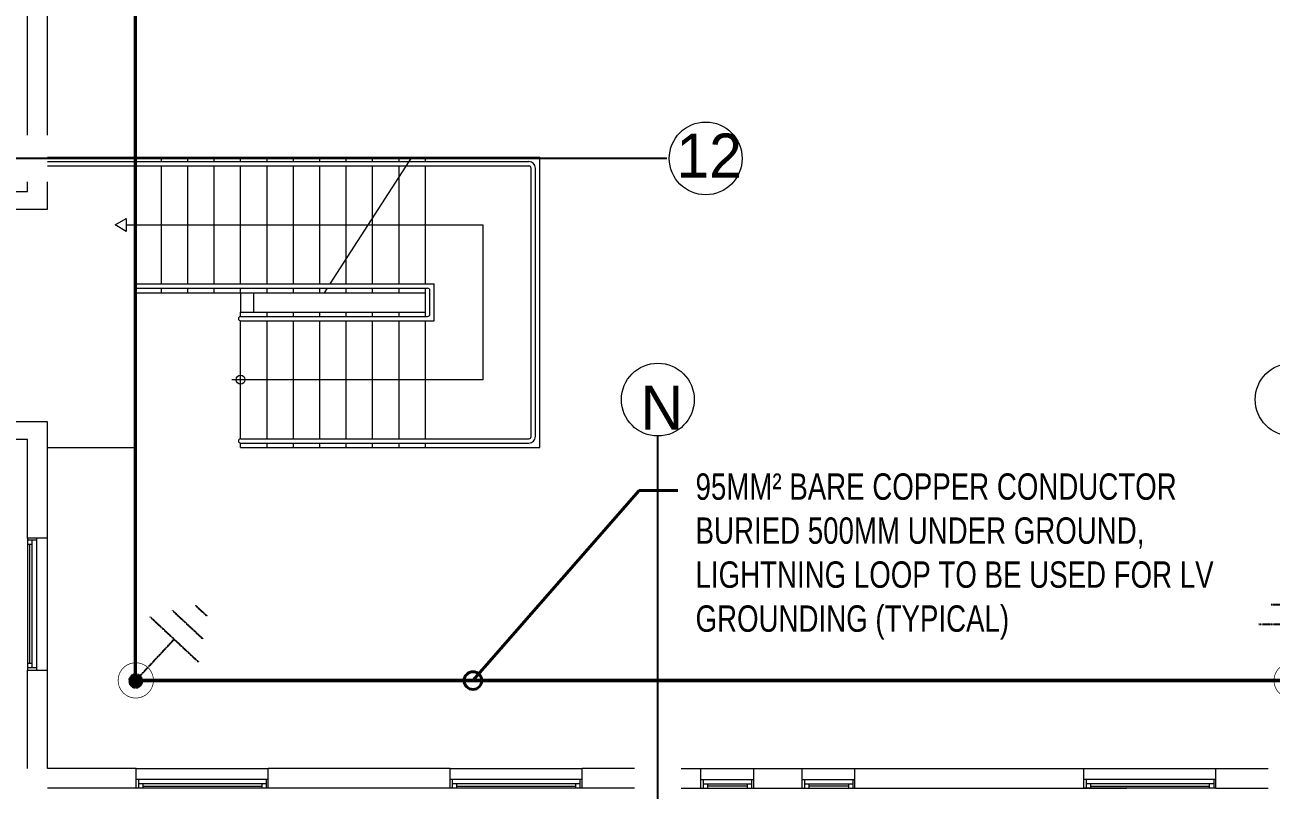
# Model space of a CAD drawing. Header units: metres. Extents: x -18745 to 220762, y -1579758 to -1356048.
# Drawn here: x 173723 to 187880, y -1455218 to -1446520 of the extents above; entities that cross this region are included whole.
import ezdxf
from ezdxf import colors
from ezdxf.entities.mleader import LeaderData, LeaderLine
from ezdxf.math import Vec2, Vec3

# ---------------------------------------------------------------- set-up
doc = ezdxf.new("R2010")
doc.units = ezdxf.units.M
for name, pattern in [('DASHDOTX2', [50.8, 25.4, -12.7, 0, -12.7]), ('DASHED2', [0.375, 0.25, -0.125]), ('PHANTOMX2', [5, 2.5, -0.5, 0.5, -0.5, 0.5, -0.5])]:
    doc.linetypes.add(name, pattern=pattern)
doc.layers.get('0').update_dxf_attribs({"lineweight": 0})
doc.layers.add('0E-PW-GRD', color=6, linetype='Continuous')
doc.layers.add('A-100 - Copy$0$axes', color=8, linetype='Continuous')
for name, color, linetype, lineweight in [('A-100 - Copy$0$Aluminum', 8, 'Continuous', 0), ('A-100 - Copy$0$AxisBalloons_2', 8, 'Continuous', 0), ('A-100 - Copy$0$Proj', 8, 'Continuous', 0), ('A-100 - Copy$0$TEXT', 8, 'Continuous', 0), ('A-100 - Copy$0$Tiles', 8, 'Continuous', 0), ('A-100 - Copy$0$Walls', 8, 'Continuous', 0), ('E-GRND', 94, 'DASHED2', 40)]:
    doc.layers.add(name, color=color, linetype=linetype, lineweight=lineweight)
doc.styles.add('A-100 - Copy$0$Standard', font='GOTHIC.TTF')
doc.styles.add('ROMANS', font='romans.shx', dxfattribs={"width": 0.85})

# ---------------------------------------------------------------- blocks, each defined once
blk = doc.blocks.new('GROUND-ROD1')
at = {"layer": 'E-GRND', "linetype": 'ByBlock', "lineweight": -2}
h = blk.add_hatch(color=256, dxfattribs=at)
edge = h.paths.add_edge_path(flags=0)
edge.add_arc((-6, 4), 76.2, 0, 180)
edge.add_arc((-6, 4), 76.2, 180, 360)
for p, q in [((-650, -373), (-650, 373)), ((-876, -237), (-876, 237)), ((-1097, -92), (-1097, 95)), ((-2, 0), (-650, 0))]:
    blk.add_line(p, q, dxfattribs=at)
at = {"layer": 'E-GRND', "const_width": 8}
blk.add_lwpolyline([(111, -159, -2.025962), (111, 159, -0.493593), (111, -159, 0.493593)], format="xyb", dxfattribs=at)
at = {"layer": 'E-GRND', "linetype": 'ByBlock', "lineweight": -2}
for start, end in [(360, 180), (180, 360)]:
    blk.add_arc((-6, 4), 76.2, start, end, dxfattribs=at)
blk = doc.blocks.new('_Origin')
at = {"color": 0, "linetype": 'ByBlock', "lineweight": -2}
blk.add_line((0, 0), (-1, 0), dxfattribs=at)
blk.add_circle((0, 0), 0.5, dxfattribs=at)
blk = doc.blocks.new('A-100 - Copy')
at = {"layer": 'A-100 - Copy$0$Aluminum'}
for p, q in [((173753.3, -1452352.7), (173753.3, -1453852.7)), ((173853.3, -1452377.7), (173753.3, -1452377.7)), ((173803.3, -1452427.7), (173753.3, -1452427.7)), ((173778.3, -1453777.7), (173778.3, -1452427.7)), ((173803.3, -1452377.7), (173803.3, -1453827.7)), ((173853.3, -1452352.7), (173853.3, -1453852.7)), ((173803.3, -1453777.7), (173753.3, -1453777.7)), ((173853.3, -1453827.7), (173753.3, -1453827.7)), ((176487.8, -1455097.7, 0), (174987.8, -1455097.7, 0)), ((175012.8, -1455097.7, 0), (175012.8, -1455197.7, 0)), ((176462.8, -1455097.7, -4.7), (176462.8, -1455197.7, -4.7)), ((180052.9, -1455097.7, 0), (178552.9, -1455097.7, 0)), ((178577.9, -1455097.7, 0), (178577.9, -1455197.7, 0)), ((180027.9, -1455097.7, -4.7), (180027.9, -1455197.7, -4.7)), ((181402.9, -1455097.7, 0), (182002.9, -1455097.7, 0)), ((181427.9, -1455097.7, 0), (181427.9, -1455197.7, 0)), ((181977.9, -1455097.7, 0), (181977.9, -1455197.7, 0)), ((182552.9, -1455097.7, 0), (183152.9, -1455097.7, 0)), ((182577.9, -1455097.7, 0), (182577.9, -1455197.7, 0)), ((183127.9, -1455097.7, 0), (183127.9, -1455197.7, 0)), ((187252.9, -1455097.7, 0), (185752.9, -1455097.7, 0)), ((185777.9, -1455097.7, 0), (185777.9, -1455197.7, 0)), ((187227.9, -1455097.7, -4.7), (187227.9, -1455197.7, -4.7)), ((176487.8, -1455197.7, 0), (174987.8, -1455197.7, 0)), ((176462.8, -1455147.7, 0), (175012.8, -1455147.7, 0)), ((175062.8, -1455147.7, 0), (175062.8, -1455197.7, 0)), ((175062.8, -1455172.7, 0), (176412.8, -1455172.7, 0)), ((176412.8, -1455147.7, -4.7), (176412.8, -1455197.7, -4.7)), ((180052.9, -1455197.7, 0), (178552.9, -1455197.7, 0)), ((180027.9, -1455147.7, 0), (178577.9, -1455147.7, 0)), ((178627.9, -1455147.7, 0), (178627.9, -1455197.7, 0)), ((178627.9, -1455172.7, 0), (179977.9, -1455172.7, 0)), ((179977.9, -1455147.7, -4.7), (179977.9, -1455197.7, -4.7)), ((181402.9, -1455197.7, 0), (182002.9, -1455197.7, 0)), ((181427.9, -1455147.7, 0), (181977.9, -1455147.7, 0)), ((181477.9, -1455147.7, 0), (181477.9, -1455197.7, 0)), ((181927.9, -1455172.7, 0), (181477.9, -1455172.7, 0)), ((181927.9, -1455147.7, 0), (181927.9, -1455197.7, 0)), ((182552.9, -1455197.7, 0), (183152.9, -1455197.7, 0)), ((182577.9, -1455147.7, 0), (183127.9, -1455147.7, 0)), ((182627.9, -1455147.7, 0), (182627.9, -1455197.7, 0)), ((183077.9, -1455172.7, 0), (182627.9, -1455172.7, 0)), ((183077.9, -1455147.7, 0), (183077.9, -1455197.7, 0)), ((184742.9, -1455197.7, -4.7), (186242.9, -1455197.7, -4.7)), ((187252.9, -1455197.7, 0), (185752.9, -1455197.7, 0)), ((187227.9, -1455147.7, 0), (185777.9, -1455147.7, 0)), ((185827.9, -1455147.7, 0), (185827.9, -1455197.7, 0)), ((185827.9, -1455172.7, 0), (187177.9, -1455172.7, 0)), ((187177.9, -1455147.7, -4.7), (187177.9, -1455197.7, -4.7))]:
    blk.add_line(p, q, dxfattribs=at)
at = {"layer": 'A-100 - Copy$0$axes'}
for p, q in [((181015.3, -1448037.7, 2.4), (83877.8, -1448037.7, 2.4)), ((180913.3, -1477297.4, 0), (180913.3, -1451192.7, 0))]:
    blk.add_line(p, q, dxfattribs=at)
at = {"layer": 'A-100 - Copy$0$AxisBalloons_2'}
for centre in [(181457.2, -1448037.7, 0), (180913.3, -1450778.8, 0), (188113.3, -1450778.8, 0)]:
    blk.add_circle(centre, 413.9, dxfattribs=at)
at = {"layer": 'A-100 - Copy$0$Proj'}
for p, q in [((173978.3, -1448023.8, 0), (178122.5, -1448023.8, 0)), ((174973.3, -1448073.8, 0), (174973.3, -1448023.8, 0)), ((175273.3, -1448073.8, 0), (175273.3, -1448023.8, 0)), ((175573.3, -1448073.8, 0), (175573.3, -1448023.8, 0)), ((175873.3, -1448073.8, 0), (175873.3, -1448023.8, 0)), ((176173.3, -1448073.8, 0), (176173.3, -1448023.8, 0)), ((176473.3, -1448073.8, 0), (176473.3, -1448023.8, 0)), ((176773.3, -1448073.8, 0), (176773.3, -1448023.8, 0)), ((177073.3, -1448073.8, 0), (177073.3, -1448023.8, 0)), ((177373.3, -1448073.8, 0), (177373.3, -1448023.8, 0)), ((178090.2, -1448073.8, 0), (178122.5, -1448023.8, 0)), ((178122.5, -1448023.8, 0), (179573.3, -1448023.8, 0)), ((178273.3, -1448073.8, 0), (178273.3, -1448023.8, 0)), ((179573.3, -1451323.8, 0), (179573.3, -1448023.8, 0)), ((173978.3, -1448073.8, 0), (178090.2, -1448073.8, 0)), ((173978.3, -1448123.8, 0), (178057.9, -1448123.8, 0)), ((174973.3, -1449563.8, 0), (174973.3, -1448123.8, 0)), ((175273.3, -1449463.8, 0), (175273.3, -1448123.8, 0)), ((175573.3, -1449463.8, 0), (175573.3, -1448123.8, 0)), ((175873.3, -1449463.8, 0), (175873.3, -1448123.8, 0)), ((176173.3, -1449463.8, 0), (176173.3, -1448123.8, 0)), ((176473.3, -1449463.8, 0), (176473.3, -1448123.8, 0)), ((176773.3, -1449463.8, 0), (176773.3, -1448123.8, 0)), ((177073.3, -1449463.8, 0), (177073.3, -1448123.8, 0)), ((177192.1, -1449463.8, 0), (178090.2, -1448073.8, 0)), ((177373.3, -1449463.8, 0), (177373.3, -1448123.8, 0)), ((178057.9, -1448123.8, 0), (179448.3, -1448123.8, 0)), ((178090.2, -1448073.8, 0), (179448.3, -1448073.8, 0)), ((178273.3, -1449463.8, 0), (178273.3, -1448123.8, 0)), ((179473.3, -1451198.8, 0), (179473.3, -1448148.8, 0)), ((179523.3, -1451198.8, 0), (179523.3, -1448148.8, 0)), ((177973.3, -1449463.8, 0), (177973.3, -1448254.8, 0)), ((177673.3, -1449463.8, 0), (177673.3, -1448719.1, 0)), ((174973.3, -1449463.8, 0), (177192.1, -1449463.8, 0)), ((177192.1, -1449463.8, 0), (178373.3, -1449463.8, 0)), ((178373.3, -1449883.8, 0), (178373.3, -1449463.8, 0)), ((174973.3, -1449513.8, 0), (177159.8, -1449513.8, 0)), ((174973.3, -1451323.8, 0), (174973.3, -1449513.8, 0)), ((174973.3, -1449563.8, 0), (178273.3, -1449563.8, 0)), ((175273.3, -1449563.8, 0), (175273.3, -1449513.8, 0)), ((175573.3, -1449563.8, 0), (175573.3, -1449513.8, 0)), ((175873.3, -1449563.8, 0), (175873.3, -1449513.8, 0)), ((176173.3, -1449563.8, 0), (176173.3, -1449513.8, 0)), ((176473.3, -1449563.8, 0), (176473.3, -1449513.8, 0)), ((176773.3, -1449563.8, 0), (176773.3, -1449513.8, 0)), ((177073.3, -1449563.8, 0), (177073.3, -1449513.8, 0)), ((177127.5, -1449563.8, 0), (177159.8, -1449513.8, 0)), ((177159.8, -1449513.8, 0), (178298.3, -1449513.8, 0)), ((177373.3, -1449563.8, 0), (177373.3, -1449513.8, 0)), ((177673.3, -1449563.8, 0), (177673.3, -1449513.8, 0)), ((177973.3, -1449563.8, 0), (177973.3, -1449513.8, 0)), ((178273.3, -1449833.8, 0), (178273.3, -1449513.8, 0)), ((178323.3, -1449808.8, 0), (178323.3, -1449538.8, 0)), ((176173.3, -1449833.8, 0), (176173.3, -1449783.8, 0)), ((176173.3, -1449783.8, 0), (178273.3, -1449783.8, 0)), ((176173.3, -1449833.8, 0), (178298.3, -1449833.8, 0)), ((176173.3, -1451223.8, 0), (176173.3, -1449883.8, 0)), ((176173.3, -1449883.8, 0), (178373.3, -1449883.8, 0)), ((176473.3, -1449833.8, 0), (176473.3, -1449783.8, 0)), ((176473.3, -1451223.8, 0), (176473.3, -1449883.8, 0)), ((176773.3, -1449833.8, 0), (176773.3, -1449783.8, 0)), ((176773.3, -1451223.8, 0), (176773.3, -1449883.8, 0)), ((177073.3, -1449833.8, 0), (177073.3, -1449783.8, 0)), ((177073.3, -1451223.8, 0), (177073.3, -1449883.8, 0)), ((177373.3, -1449833.8, 0), (177373.3, -1449783.8, 0)), ((177373.3, -1451223.8, 0), (177373.3, -1449883.8, 0)), ((177673.3, -1449833.8, 0), (177673.3, -1449783.8, 0)), ((177673.3, -1451223.8, 0), (177673.3, -1449883.8, 0)), ((177973.3, -1449833.8, 0), (177973.3, -1449783.8, 0)), ((177973.3, -1451223.8, 0), (177973.3, -1449883.8, 0)), ((178273.3, -1451223.8, 0), (178273.3, -1449883.8, 0)), ((176173.3, -1451223.8, 0), (179448.3, -1451223.8, 0)), ((176173.3, -1451273.8, 0), (179448.3, -1451273.8, 0)), ((176173.3, -1451323.8, 0), (176173.3, -1451273.8, 0)), ((176473.3, -1451323.8, 0), (176473.3, -1451273.8, 0)), ((176773.3, -1451323.8, 0), (176773.3, -1451273.8, 0)), ((177073.3, -1451323.8, 0), (177073.3, -1451273.8, 0)), ((177373.3, -1451323.8, 0), (177373.3, -1451273.8, 0)), ((177673.3, -1451323.8, 0), (177673.3, -1451273.8, 0)), ((177973.3, -1451323.8, 0), (177973.3, -1451273.8, 0)), ((178273.3, -1451323.8, 0), (178273.3, -1451273.8, 0)), ((173978.3, -1453852.7), (173978.3, -1452352.7)), ((174987.8, -1454972.7, 0), (176487.8, -1454972.7, 0)), ((178552.9, -1454972.7, 0), (180052.9, -1454972.7, 0)), ((181402.9, -1454972.7, 0), (182002.9, -1454972.7, 0)), ((182552.9, -1454972.7, 0), (183152.9, -1454972.7, 0)), ((185752.9, -1454972.7, 0), (187252.9, -1454972.7, 0))]:
    blk.add_line(p, q, dxfattribs=at)
for points, elevation in [([(177673.3, -1448073.8), (177673.3, -1448023.8)], 0), ([(177973.3, -1448073.8), (177973.3, -1448023.8)], 0), ([(177673.3, -1448719.1), (177673.3, -1448123.8)], 0), ([(177973.3, -1448254.8), (177973.3, -1448123.8)], 0), ([(174747.3, -1448793.8), (174873.3, -1448721), (174873.3, -1448866.5), (174747.3, -1448793.8)], 0), ([(174873.3, -1448793.8), (178923.3, -1448793.8), (178923.3, -1450553), (176073.3, -1450553)], 0), ([(176173.3, -1449563.8), (176173.3, -1449783.8)], 2.4)]:
    blk.add_lwpolyline(points, dxfattribs=dict(at, elevation=elevation))
for points in [[(173978.3, -1451323.8), (174973.3, -1451323.8)], [(176173.3, -1451323.8), (179573.3, -1451323.8)]]:
    blk.add_lwpolyline(points, dxfattribs=at)
blk.add_circle((176173.3, -1450553, 0), 50, dxfattribs=at)
for centre, radius, start, end in [((179448.3, -1448148.8, 0), 75, 0, 90), ((179448.3, -1448148.8, 0), 25, 0, 90), ((178298.3, -1449538.8, 0), 25, 0, 90), ((176173.3, -1449858.8, 0), 25, 90, 270), ((178298.3, -1449808.8, 0), 25, 270, 0), ((176173.3, -1451248.8, 0), 25, 90, 270), ((179448.3, -1451198.8, 0), 75, 270, 0), ((179448.3, -1451198.8, 0), 25, 270, 0)]:
    blk.add_arc(centre, radius, start, end, dxfattribs=at)
at = {"layer": 'A-100 - Copy$0$Tiles', "elevation": 2.4}
blk.add_lwpolyline([(176323.3, -1449783.8), (176323.3, -1449563.8)], dxfattribs=at)
at = {"layer": 'A-100 - Copy$0$Walls'}
for p, q in [((173753.3, -1447772.7, 0), (173753.3, -1446412.7, 0)), ((173978.3, -1447772.7, 0), (173978.3, -1446412.7, 0)), ((173753.3, -1448412.7, 0), (173753.3, -1448302.7, 0)), ((173978.3, -1448612.7, 0), (173978.3, -1448302.7, 0)), ((173548.3, -1448412.7, 2200), (173753.3, -1448412.7, 2200)), ((172933.3, -1448612.7, 0), (173978.3, -1448612.7, 0)), ((173978.3, -1451032.7), (172863.3, -1451032.7, 0)), ((173978.3, -1452352.7), (173978.3, -1451032.7)), ((173753.3, -1451232.7), (171075.6, -1451232.7, 0)), ((173753.3, -1452352.7), (173753.3, -1451232.7)), ((173978.3, -1452352.7), (173753.3, -1452352.7)), ((173753.3, -1454972.7), (173753.3, -1453852.7)), ((173753.3, -1453852.7), (173978.3, -1453852.7)), ((173978.3, -1454972.7), (173978.3, -1453852.7)), ((174987.8, -1454972.7, 0), (173978.3, -1454972.7, 0)), ((174987.8, -1455197.7, 0), (174987.8, -1454972.7, 0)), ((178552.9, -1454972.7, 0), (176487.8, -1454972.7, 0)), ((176487.8, -1455197.7, 0), (176487.8, -1454972.7, 0)), ((178552.9, -1455197.7, 0), (178552.9, -1454972.7, 0)), ((180648.3, -1454972.7, 0), (180052.9, -1454972.7, 0)), ((180052.9, -1455197.7, 0), (180052.9, -1454972.7, 0)), ((181178.3, -1454972.7, 0), (181402.9, -1454972.7, 0)), ((181402.9, -1455197.7, 0), (181402.9, -1454972.7, 0)), ((182002.9, -1454972.7, 0), (182552.9, -1454972.7, 0)), ((182002.9, -1455197.7, 0), (182002.9, -1454972.7, 0)), ((182552.9, -1455197.7, 0), (182552.9, -1454972.7, 0)), ((183152.9, -1454972.7, 0), (185752.9, -1454972.7, 0)), ((183152.9, -1455197.7, 0), (183152.9, -1454972.7, 0)), ((185752.9, -1455197.7, 0), (185752.9, -1454972.7, 0)), ((187252.9, -1454972.7, 0), (187848.3, -1454972.7, 0)), ((187252.9, -1455197.7, 0), (187252.9, -1454972.7, 0)), ((174987.8, -1455197.7, 0), (173978.3, -1455197.7, 0)), ((178552.9, -1455197.7, 0), (176487.8, -1455197.7, 0)), ((180648.3, -1455197.7, 0), (180052.9, -1455197.7, 0)), ((181178.3, -1455197.7, 0), (181402.9, -1455197.7, 0)), ((182002.9, -1455197.7, 0), (182552.9, -1455197.7, 0)), ((183152.9, -1455197.7, 0), (185752.9, -1455197.7, 0)), ((187252.9, -1455197.7, 0), (187848.3, -1455197.7, 0))]:
    blk.add_line(p, q, dxfattribs=at)
at = {"layer": 'A-100 - Copy$0$TEXT', "char_height": 500, "attachment_point": 1, "style": 'A-100 - Copy$0$Standard'}
for s, width, insert in [('12', 1.122, (181124.3, -1447754.9, 0)), ('N', 500, (180717.7, -1450620.9, 0))]:
    blk.add_mtext_dynamic_manual_height_columns(s, width=width, gutter_width=1, heights=[0], dxfattribs=dict(at, insert=insert))

msp = doc.modelspace()

# ---------------------------------------------------------------- linework, layer by layer
at = {"layer": '0E-PW-GRD', "linetype": 'DASHDOTX2', "ltscale": 10, "const_width": 40, "elevation": 0}
msp.add_lwpolyline([(145625.6, -1394572.7), (167779.4, -1394572.7), (167779.4, -1395822.7), (174978.3, -1395822.7), (174978.3, -1403237.7), (176258.3, -1403237.7), (176258.3, -1434902.7), (174978.3, -1434902.7), (174978.3, -1448023.8), (174978.3, -1453972.7), (210878.3, -1453972.7), (210878.3, -1470902.7), (174978.3, -1470902.7), (174978.3, -1477822.7), (158048.3, -1477822.7)], dxfattribs=at)

# ---------------------------------------------------------------- block references
at = {"layer": '0E-PW-GRD', "color": 141, "linetype": 'PHANTOMX2'}
for p, rotation in [((174975.1, -1453978.9, 0), 226.9635061187439), ((188113.3, -1453983.1, 0), 270)]:
    msp.add_blockref('GROUND-ROD1', p, dxfattribs=dict(at, rotation=rotation))

# ---------------------------------------------------------------- leaders
at = {"layer": 'E-GRND', "linetype": 'ByBlock', "ltscale": 400}
ml = msp.add_multileader_mtext('Standard', dxfattribs=at)
ml.set_content('{\\fArial|b0|i0|c0|p34;\\W0.75;\\C256;95MM² BARE COPPER CONDUCTOR BURIED 500MM UNDER GROUND, LIGHTNING LOOP TO BE USED FOR LV GROUNDING (TYPICAL)}', color=140, style='ROMANS')
ml.set_leader_properties(color=181, lineweight=-1)
ml.set_arrow_properties(name='ORIGIN')
ml.build(insert=Vec2(0, 0))
ml.multileader.update_dxf_attribs({"dogleg_length": 319.7, "arrow_head_size": 200})
ctx = ml.context
ctx.base_point, ctx.char_height, ctx.arrow_head_size, ctx.landing_gap_size, ctx.plane_origin, ctx.plane_x_axis, ctx.plane_y_axis = Vec3(181141.7, -1451812.1, 0), 300, 200, 200, Vec3(178624.3, -1451623.8, 0), Vec3(1, 0.0000626), Vec3(-0.0000626, 1)
notes = []
notes.append((ctx, [(1, (1, 1, 0), (180699.7, -1451812.1, 0), (1, 0.0000626), 442, [(0, [(178812.9, -1453972.7, 0)], 0, [])])]))
ctx.mtext.insert, ctx.mtext.text_direction, ctx.mtext.rotation, ctx.mtext.width, ctx.mtext.defined_height, ctx.mtext.flow_direction = Vec3(181341.7, -1451618, 0), Vec3(1, 0.0000626), 0.0000626, 6701.293, 1062.8, 5
for ctx, leaders in notes:
    for number, flags, end, landing, length, lines in leaders:
        leader = LeaderData()
        leader.index, (leader.has_last_leader_line, leader.has_dogleg_vector, leader.attachment_direction) = number, flags
        leader.last_leader_point, leader.dogleg_vector, leader.dogleg_length = Vec3(end), Vec3(landing), length
        for number, points, colour, breaks in lines:
            line = LeaderLine()
            line.index, line.vertices, line.color, line.breaks = number, Vec3.list(points), colors.encode_raw_color(colour), breaks
            leader.lines.append(line)
        ctx.leaders.append(leader)

# ---------------------------------------------------------------- next in the draw order: block references
msp.add_blockref('A-100 - Copy', (0, 0))

doc.saveas('drawing.dxf')
